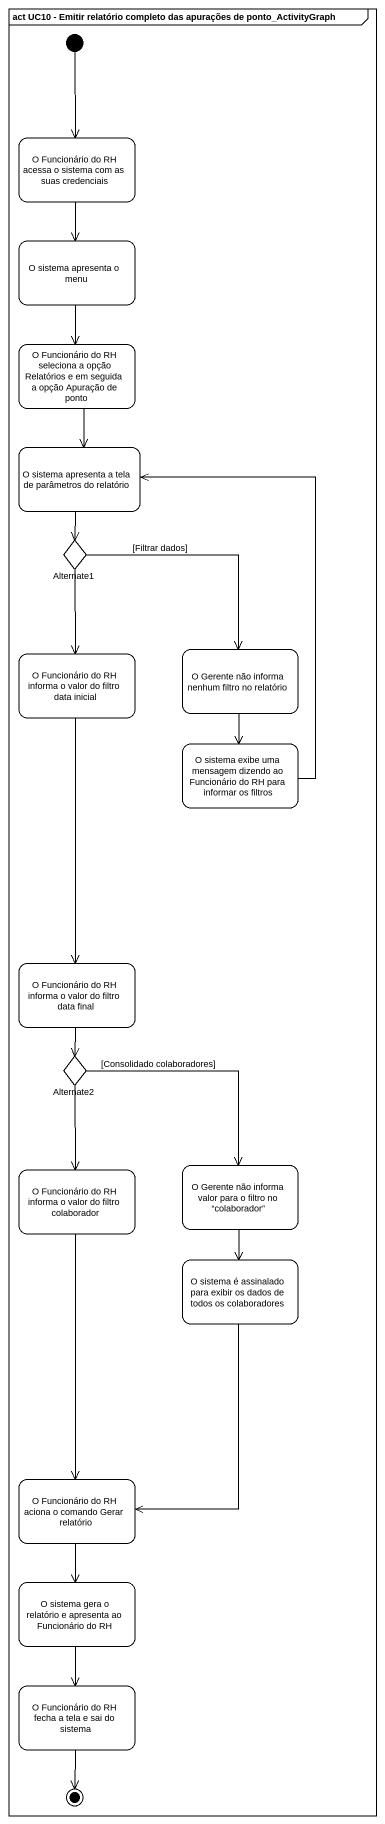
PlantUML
@startuml
mainframe act UC10 - Emitir relatório completo das apurações de ponto_ActivityGraph
hide empty description
state "O Funcionário do RH acessa o sistema com as suas credenciais" as O_Funcionário_do_RH_acessa
state "O sistema apresenta o menu" as O_sistema_apresenta_o_menu
state "O Funcionário do RH seleciona a opção Relatórios e em seguida a opção Apuração de ponto" as O_Funcionário_do_RH
state "O sistema apresenta a tela de parâmetros do relatório" as O_sistema_apresenta_a_tela
state Alternate1 <<choice>>
state "O Funcionário do RH informa o valor do filtro data inicial" as O_Funcionário_do_RH_informa
state "O Gerente não informa nenhum filtro no relatório" as O_Gerente_não_informa
state "O sistema exibe uma mensagem dizendo ao Funcionário do RH para informar os filtros" as O_sistema_exibe_uma
state "O Funcionário do RH informa o valor do filtro data final" as O_Funcionário_do_RH_informa_2
state Alternate2 <<choice>>
state "O Gerente não informa valor para o filtro no “colaborador”" as O_Gerente_não_informa_valor
state "O Funcionário do RH informa o valor do filtro colaborador" as O_Funcionário_do_RH_informa_3
state "O sistema é assinalado para exibir os dados de todos os colaboradores" as O_sistema_é_assinalado_para
state "O Funcionário do RH aciona o comando Gerar relatório" as O_Funcionário_do_RH_aciona
state "O sistema gera o relatório e apresenta ao Funcionário do RH" as O_sistema_gera_o_relatório
state "O Funcionário do RH fecha a tela e sai do sistema" as O_Funcionário_do_RH_fecha_a
[*] --> O_Funcionário_do_RH_acessa
O_Funcionário_do_RH_acessa --> O_sistema_apresenta_o_menu
O_sistema_apresenta_o_menu --> O_Funcionário_do_RH
O_Funcionário_do_RH --> O_sistema_apresenta_a_tela
O_sistema_apresenta_a_tela --> Alternate1
Alternate1 --> O_Funcionário_do_RH_informa
Alternate1 --> O_Gerente_não_informa : [Filtrar dados]
O_Funcionário_do_RH_informa --> O_Funcionário_do_RH_informa_2
O_Gerente_não_informa --> O_sistema_exibe_uma
O_sistema_exibe_uma -up-> O_sistema_apresenta_a_tela
O_Funcionário_do_RH_informa_2 --> Alternate2
Alternate2 --> O_Gerente_não_informa_valor : [Consolidado colaboradores]
Alternate2 --> O_Funcionário_do_RH_informa_3
O_Gerente_não_informa_valor --> O_sistema_é_assinalado_para
O_Funcionário_do_RH_informa_3 --> O_Funcionário_do_RH_aciona
O_sistema_é_assinalado_para --> O_Funcionário_do_RH_aciona
O_Funcionário_do_RH_aciona --> O_sistema_gera_o_relatório
O_sistema_gera_o_relatório --> O_Funcionário_do_RH_fecha_a
O_Funcionário_do_RH_fecha_a --> [*]
@enduml
